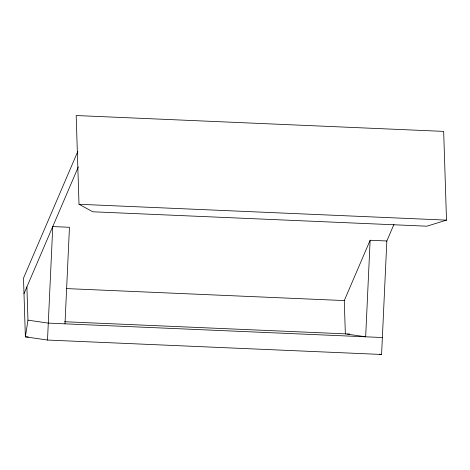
<?xml version="1.0" encoding="UTF-8"?>
<svg xmlns="http://www.w3.org/2000/svg" width="470" height="470" viewBox="0 0 470 470"><rect width="100%" height="100%" fill="white"/><g stroke="black" fill="none" stroke-linecap="round" stroke-linejoin="round"><path stroke-width="0.7" d="M370.131 240.258L365.666 336.802L345.344 333.853L344.281 300.577L370.131 240.258L386.834 240.981L381.587 354.468L47.505 340.051L52.758 226.564L69.46 227.286L64.995 323.83M26.902 286.882L27.965 320.158L25.374 336.837L47.505 340.051M77.838 151.363L23.5 278.14L25.374 336.837L28.306 336.966M23.994 293.668L78.331 166.891M386.687 241.322L393.913 224.46M446.5 220.13L426.889 226.193L92.807 211.782L79.013 204.274L76.181 115.532L443.668 131.388L446.5 220.13L79.013 204.274M66.464 288.592L344.868 300.6M64.596 321.738L345.926 333.876M347.395 333.941L349.698 334.041M382.369 337.525L48.287 323.113L27.965 320.158M379.443 354.157L381.587 354.468"/></g></svg>
